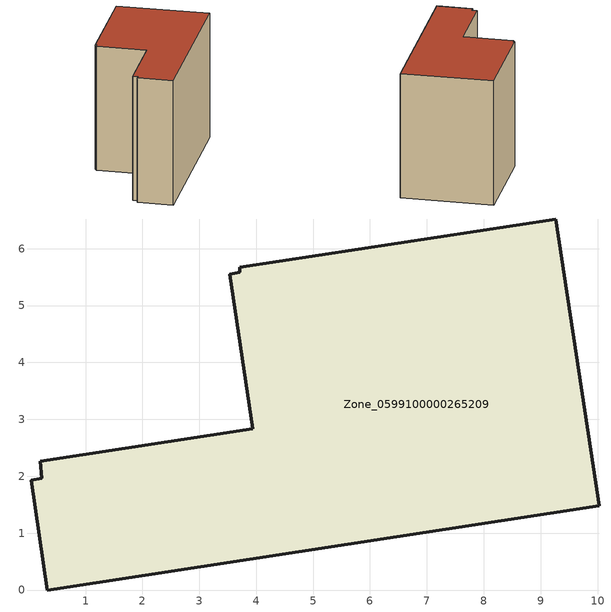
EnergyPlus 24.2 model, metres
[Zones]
Zone_0599100000265209
 floor ground (C_G): 10.03,1.48 0.33,0 0.04,1.93 0.23,1.96 0.2,2.26 3.94,2.83 3.53,5.55 3.71,5.58 3.71,5.67 9.26,6.52 z0
 wall outside (C_F): 3.94,2.83 0.2,2.26 0.23,1.96 0.04,1.93 0.33,0 10.03,1.48 9.26,6.52 3.71,5.67 3.71,5.58 3.53,5.55 3.94,2.83 z0:7.16
 roof outside (C_R): 0.23,1.96 0.04,1.93 0.33,0 10.03,1.48 9.26,6.52 3.71,5.67 3.71,5.58 3.53,5.55 3.94,2.83 0.2,2.26 z7.16
[BUILDING]
Pand.0599100000265209: North Axis=0; Terrain=City; Loads Convergence Tolerance Value=0.04; Temperature Convergence Tolerance Value=0.4; Solar Distribution=FullExterior; Maximum Number of Warmup Days=25; Minimum Number of Warmup Days=1
[Site:Location]
Rotterdam.The.Hague.AP_ZH_NLD Design_Conditions: Latitude=51.96; Longitude=4.45; Time Zone=1; Elevation=-4.5
[SITE:GROUNDTEMPERATURE:BUILDINGSURFACE]
18, 18, 18, 18, 18, 18, 18, 18, 18, 18, 18, 18
[MATERIAL] Thermal Absorptance=0.9; Solar Absorptance=0.7; Visible Absorptance=0.7
Name | Roughness | Thickness | Conductivity | Density | Specific Heat
G.TI.1946 | MediumSmooth | 0.15 | 1 | 540 | 1210
F.TI.1946 | Rough | 0.3 | 0.857143 | 1920 | 840
R.TI.1946 | MediumRough | 0.2 | 0.1 | 1500 | 1000
[CONSTRUCTION]
C_G: G.TI.1946
C_F: F.TI.1946
C_R: R.TI.1946
[ZONE]
Zone_0599100000265209: Type=1; Multiplier=1; Ceiling Height=Autocalculate; Volume=Autocalculate; Floor Area=autocalculate; Part of Total Floor Area=Yes
[ZONEINFILTRATION:DESIGNFLOWRATE]
Infil_Zone_0599100000265209: Zone or ZoneList or Space or SpaceList=Zone_0599100000265209; Schedule=AlwaysOn; Design Flow Rate Calculation Method=Flow/Area; Flow Rate per Floor Area=0.003; Constant Term Coefficient=1; Temperature Term Coefficient=0; Velocity Term Coefficient=0; Velocity Squared Term Coefficient=0
[HVACTEMPLATE:ZONE:IDEALLOADSAIRSYSTEM]
Zone_0599100000265209: Maximum Heating Supply Air Temperature=50; Minimum Cooling Supply Air Temperature=13; Maximum Heating Supply Air Humidity Ratio=0.0156; Minimum Cooling Supply Air Humidity Ratio=0.0077; Heating Limit=NoLimit; Cooling Limit=NoLimit; Dehumidification Control Type=ConstantSensibleHeatRatio; Cooling Sensible Heat Ratio=0.7; Dehumidification Setpoint=60; Humidification Control Type=None; Humidification Setpoint=30; Outdoor Air Method=None; Outdoor Air Flow Rate per Person=0.00944; Outdoor Air Flow Rate per Zone Floor Area=0; Outdoor Air Flow Rate per Zone=0; Demand Controlled Ventilation Type=None; Outdoor Air Economizer Type=NoEconomizer; Heat Recovery Type=None; Sensible Heat Recovery Effectiveness=0.7; Latent Heat Recovery Effectiveness=0.65
[ZONECONTROL:THERMOSTAT]
ThermostatControl_Zone_0599100000265209: Zone or ZoneList=Zone_0599100000265209; Control Type Schedule=DualSetpointControlType; Control 1=Thermostat_Zone_0599100000265209; Temperature Difference Between Cutout And Setpoint=0
[THERMOSTATSETPOINT:DUALSETPOINT]
Thermostat_Zone_0599100000265209: Heating Setpoint Temperature Schedule=HeatingSetpoint_Zone_0599100000265209; Cooling Setpoint Temperature Schedule=CoolingSetpoint_Zone_0599100000265209
[SCHEDULE:COMPACT]
HeatingSetpoint_Zone_0599100000265209: Through: 12/31, For: AllDays, Until: 24:00, 21
CoolingSetpoint_Zone_0599100000265209: Through: 12/31, For: AllDays, Until: 24:00, 24
DualSetpointControlType: Through: 12/31, For: AllDays, Until: 24:00, 4
AlwaysOn: Through: 12/31, For: AllDays, Until: 24:00, 1
